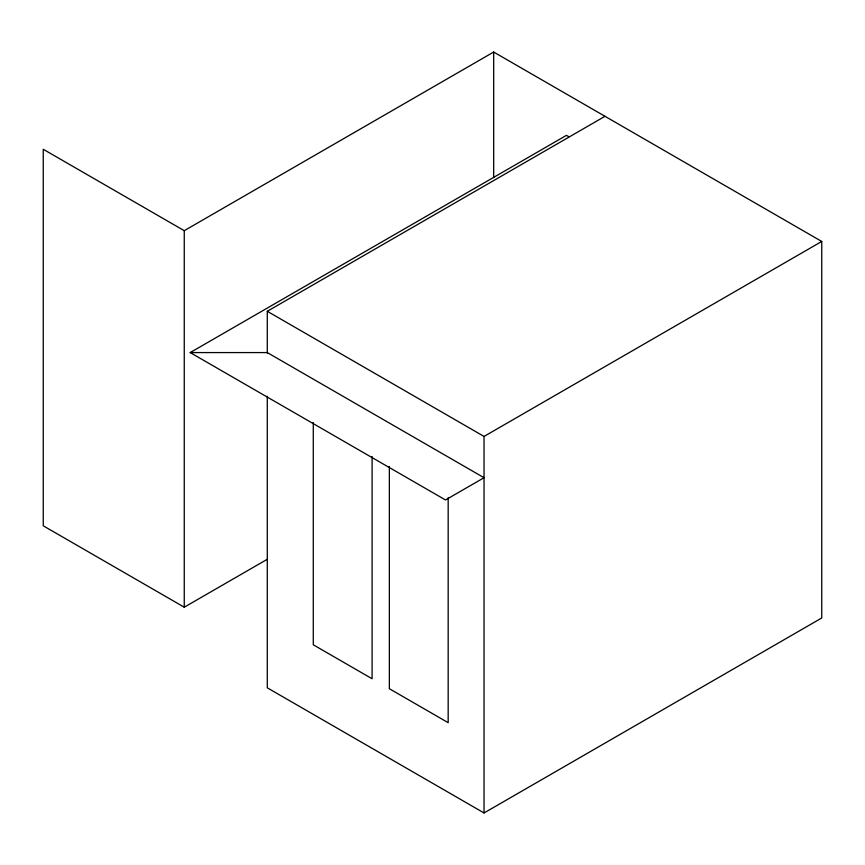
<?xml version="1.0" encoding="UTF-8"?>
<svg xmlns="http://www.w3.org/2000/svg" width="865" height="865" viewBox="0 0 865 865"><rect width="100%" height="100%" fill="white"/><g stroke="black" fill="none" stroke-linecap="round" stroke-linejoin="round"><path stroke-width="1.3" d="M267.155 559.352L184.256 607.208L43.25 525.801L43.25 149.277L184.256 230.685L493.677 52.041L821.75 241.454L821.75 617.978L484.043 812.959L267.285 687.816L267.285 396.311M190.203 352.574L267.285 352.574L484.043 477.718L445.497 499.97L190.203 352.574L566.456 135.351L568.867 136.746M267.285 353.125L267.285 311.292L604.992 116.31M267.285 311.292L484.043 436.436L821.75 241.454M493.677 52.041L493.677 177.552M484.043 436.436L484.043 812.959M448.178 497.732L448.178 722.675L389.358 688.713L389.358 466.462M372.101 456.504L372.101 678.755L313.281 644.793L313.281 422.542M184.256 230.685L184.256 607.208"/></g></svg>
